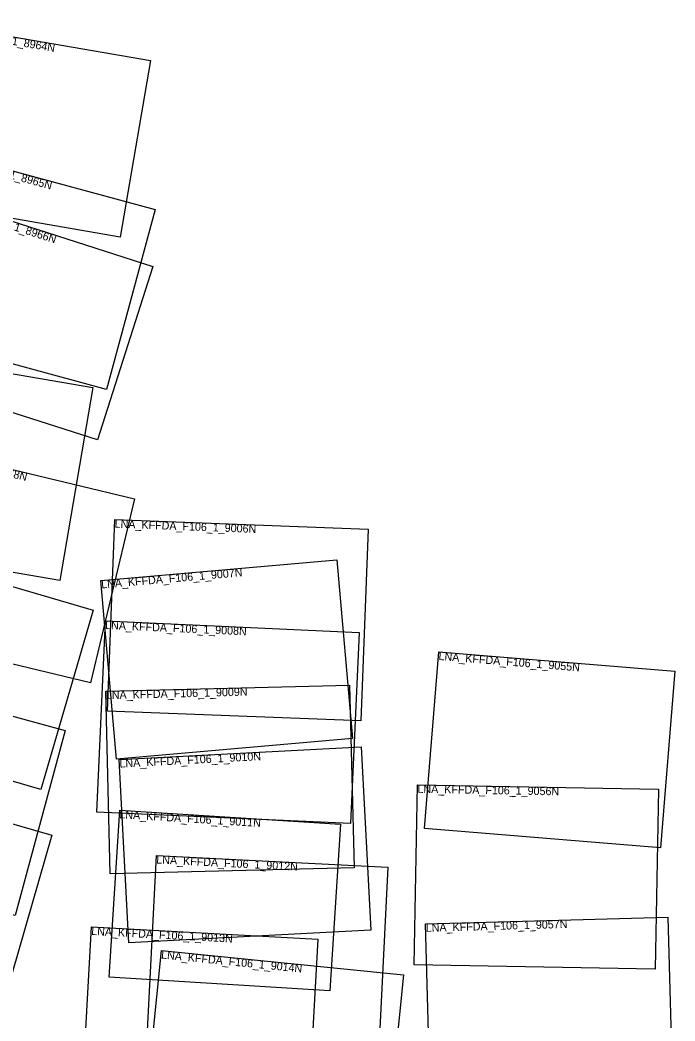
# Model space of a CAD drawing. Extents: x 400832 to 425269, y 295955 to 325775.
# Drawn here: x 417855 to 421943, y 318642 to 324886 of the extents above; entities that cross this region are included whole.
import ezdxf

# ---------------------------------------------------------------- set-up
doc = ezdxf.new("R2010")
doc.units = 0
doc.layers.add('Default', color=7, linetype='Continuous')

msp = doc.modelspace()

# ---------------------------------------------------------------- linework, layer by layer
at = {"layer": 'Default'}
for points in [[(417015.2, 323784.7), (417205.6, 324886.4), (418670, 324633.4), (418479.7, 323531.7)], [(416902.2, 322986.2), (417206.8, 324108.3), (418698.4, 323703.3), (418393.7, 322581.3)], [(416898.5, 322727.2), (417245, 323809.6), (418683.8, 323349), (418337.3, 322266.6)], [(416502.2, 321663.7), (416708.2, 322867.9), (418308.9, 322594), (418102.9, 321389.9)], [(416769.3, 321117.3), (417044.5, 322265), (418570.1, 321899.2), (418294.9, 320751.6)], [(418400.6, 320575.5), (418446.3, 321769.9), (420026.8, 321709.3), (419981.1, 320514.9)], [(416497.4, 320520.6), (416824.6, 321639.1), (418311.4, 321204.3), (417984.3, 320085.8)], [(418455.8, 320275.9), (418359, 321389.8), (419832.6, 321517.7), (419929.3, 320403.9)], [(418333.3, 319945.2), (418387.2, 321137.6), (419971.3, 321065.9), (419917.3, 319873.5)], [(420380.2, 319842.5), (420469.8, 320944.3), (421942.9, 320824.5), (421853.4, 319722.7)], [(416289.5, 319716.3), (416602.4, 320870.9), (418137.3, 320454.9), (417824.4, 319300.3)], [(418418.3, 319558.9), (418389.7, 320699), (419911.8, 320737.3), (419940.4, 319597.1)], [(418534.4, 319129.4), (418474, 320272.2), (419983.4, 320352), (420043.8, 319209.2)], [(416182.5, 319087.7), (416516.2, 320243.6), (418052.8, 319800), (417719, 318644)], [(420314.9, 318992.9), (420336, 320115.6), (421839.3, 320087.3), (421818.2, 318964.6)], [(418411.7, 318915.6), (418477, 319957), (419854.7, 319870.6), (419789.4, 318829.2)], [(418651.2, 318582.9), (418706.8, 319674.6), (420151.3, 319601.1), (420095.7, 318509.4)], [(420417.4, 318116), (420386.3, 319247.8), (421898.4, 319289.3), (421929.5, 318157.4)], [(418243.3, 318177.6), (418300.8, 319228.9), (419713.5, 319151.6), (419656, 318100.3)], [(418624.1, 317945.9), (418738.7, 319081.9), (420248.2, 318929.6), (420133.6, 317793.7)]]:
    msp.add_lwpolyline(points, close=True, dxfattribs=at)

# ---------------------------------------------------------------- texts
for s, rotation, p in [('LNA_KFFDA_F106_1_8964N', 350.19819, (417197, 324837.1)), ('LNA_KFFDA_F106_1_8965N', 344.80951, (417193.7, 324060)), ('LNA_KFFDA_F106_1_8966N', 342.24998, (417229.7, 323762)), ('LNA_KFFDA_F106_1_8968N', 346.51687, (417032.8, 322216.4)), ('LNA_KFFDA_F106_1_9006N', 357.80738, (418444.4, 321719.9)), ('LNA_KFFDA_F106_1_9007N', 4.96364, (418363.4, 321340)), ('LNA_KFFDA_F106_1_9008N', 357.40821, (418385, 321087.6)), ('LNA_KFFDA_F106_1_9055N', 355.35183, (420465.7, 320894.4)), ('LNA_KFFDA_F106_1_9009N', 1.43902, (418390.9, 320649.1)), ('LNA_KFFDA_F106_1_9010N', 3.02548, (418476.7, 320222.3)), ('LNA_KFFDA_F106_1_9056N', 358.9222, (420335.1, 320065.6)), ('LNA_KFFDA_F106_1_9011N', 356.41181, (418473.8, 319907.1)), ('LNA_KFFDA_F106_1_9012N', 357.08745, (418704.2, 319624.6)), ('LNA_KFFDA_F106_1_9057N', 1.57129, (420387.7, 319197.8)), ('LNA_KFFDA_F106_1_9013N', 356.86936, (418298.1, 319178.9)), ('LNA_KFFDA_F106_1_9014N', 354.24155, (418733.6, 319032.1))]:
    msp.add_text(s, height=50, rotation=rotation, dxfattribs=at).set_placement(p)

doc.saveas('drawing.dxf')
